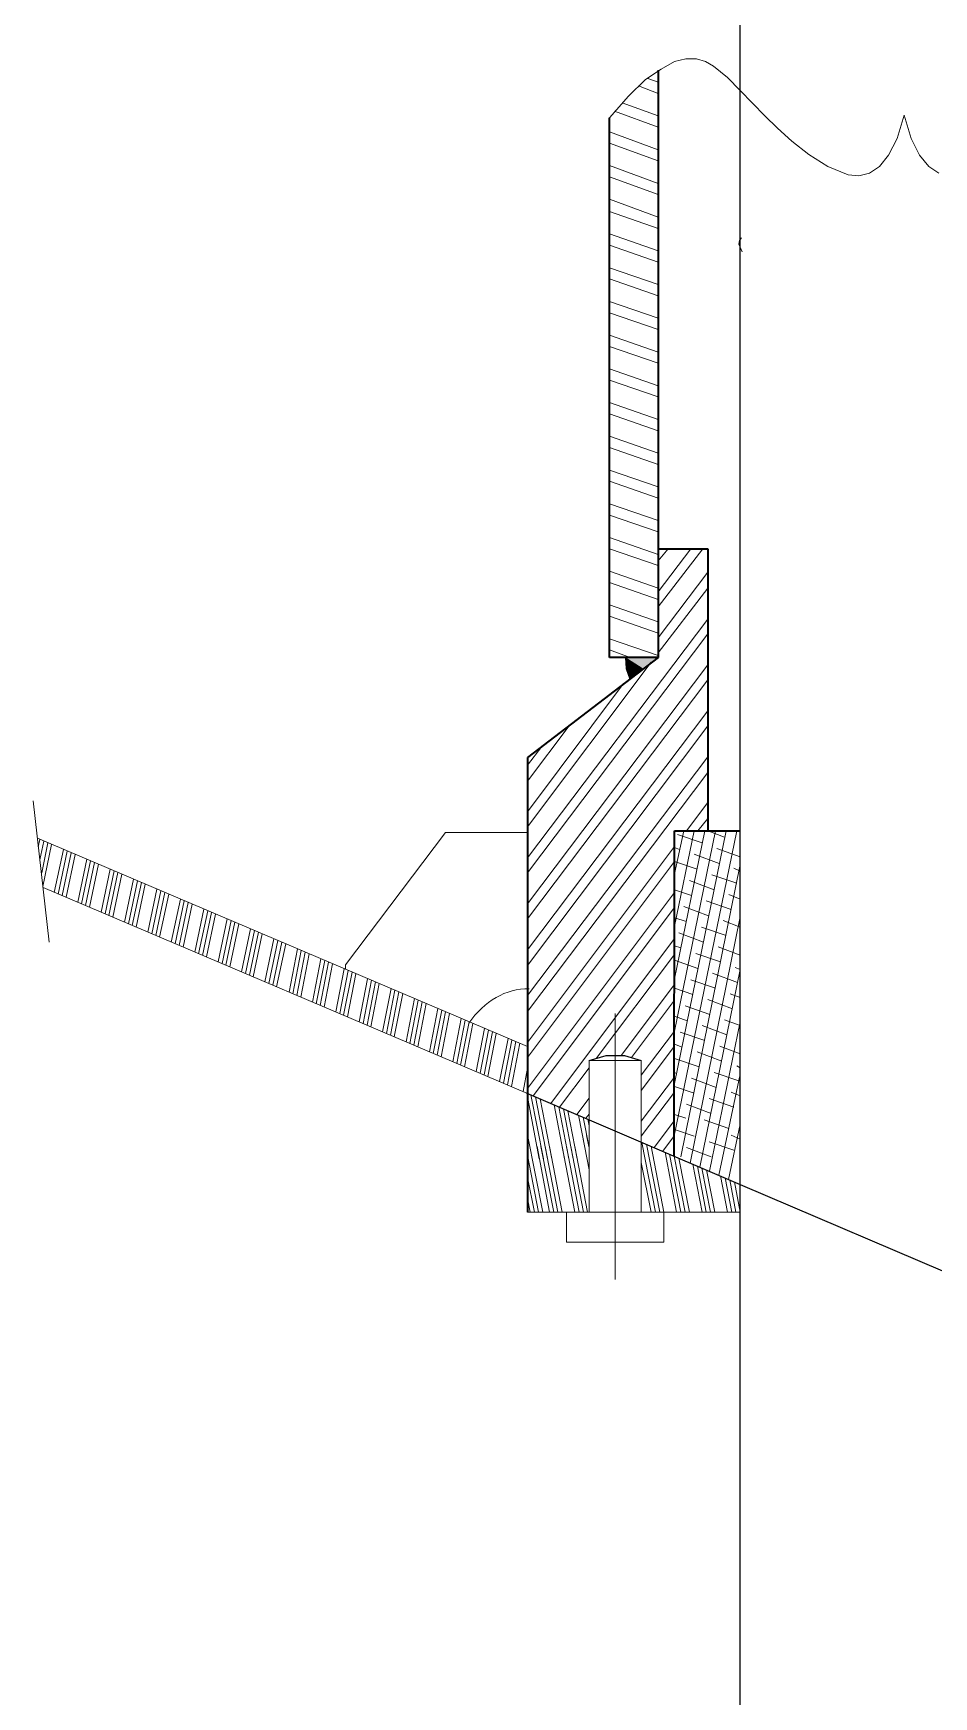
# Model space of a CAD drawing. Header units: inches. Extents: x 12838 to 25100, y 14333 to 18831.
# Drawn here: x 24537.3 to 24753.7, y 17119.1 to 17518.6 of the extents above; entities that cross this region are included whole.
import ezdxf

# ---------------------------------------------------------------- set-up
doc = ezdxf.new("R2010")
doc.units = ezdxf.units.IN
doc.header["$MEASUREMENT"] = 0
doc.linetypes.add('HIDDEN2', pattern=[0.1875, 0.125, -0.0625])
for name, color, linetype in [('1', 50, 'Continuous'), ('PDF3_Geometry', 7, 'Continuous'), ('PDF3_Solid Fills', 7, 'Continuous'), ('PDF_Geometry', 7, 'Continuous'), ('wl 2', 255, 'Continuous')]:
    doc.layers.add(name, color=color, linetype=linetype)

msp = doc.modelspace()

# ---------------------------------------------------------------- linework, layer by layer
at = {"linetype": 'ByBlock'}
for p, q in [((24656.07961, 17235.48018), (24656.07961, 17281.7554)), ((24656.07961, 17235.48018), (24656.07961, 17281.7554)), ((24670.84524, 17271.93018), (24674.91852, 17273.05518)), ((24670.84524, 17271.93018), (24674.91852, 17273.05518)), ((24674.91852, 17273.05518), (24679.33123, 17273.05518)), ((24674.91852, 17273.05518), (24679.33123, 17273.05518)), ((24679.33123, 17273.05518), (24683.40451, 17271.93018)), ((24679.33123, 17273.05518), (24683.40451, 17271.93018)), ((24655.9234, 17264.03545), (24707.1653, 17242.14465)), ((24655.9234, 17264.03545), (24707.1653, 17242.14465))]:
    msp.add_line(p, q, dxfattribs=at)
at = {"layer": '1', "linetype": 'ByBlock'}
for q in [(24707.16531, 18564.65507), (24707.16531, 18395.63183)]:
    msp.add_line((24707.16531, 14440.94844), q, dxfattribs=at)
at = {"layer": '1', "linetype": 'HIDDEN2'}
msp.add_line((24707.16531, 16769.30545), (24707.16531, 17144.78332), dxfattribs=at)
at = {"layer": 'PDF3_Geometry', "linetype": 'ByBlock', "lineweight": 18}
for p, q in [((24688.15667, 17510.00223), (24691.38135, 17511.80223)), ((24688.15667, 17510.00223), (24691.38135, 17511.80223)), ((24691.38135, 17511.80223), (24694.09686, 17512.47723)), ((24691.38135, 17511.80223), (24694.09686, 17512.47723)), ((24694.09686, 17512.47723), (24696.64266, 17512.47723)), ((24694.09686, 17512.47723), (24696.64266, 17512.47723)), ((24696.64266, 17512.47723), (24698.84902, 17511.80223)), ((24696.64266, 17512.47723), (24698.84902, 17511.80223)), ((24698.84902, 17511.80223), (24700.71594, 17510.67723)), ((24698.84902, 17511.80223), (24700.71594, 17510.67723)), ((24680.34955, 17503.47723), (24684.42283, 17507.52723)), ((24680.34955, 17503.47723), (24684.42283, 17507.52723)), ((24684.42283, 17507.52723), (24688.15667, 17510.00223)), ((24684.42283, 17507.52723), (24688.15667, 17510.00223)), ((24684.93199, 17507.75223), (24687.47779, 17506.85223)), ((24684.93199, 17507.75223), (24687.47779, 17506.85223)), ((24700.71594, 17510.67723), (24704.11034, 17507.97723)), ((24700.71594, 17510.67723), (24704.11034, 17507.97723)), ((24704.11034, 17507.97723), (24707.1653, 17504.82723)), ((24704.11034, 17507.97723), (24707.1653, 17504.82723)), ((24675.76711, 17498.30223), (24680.34955, 17503.47723)), ((24675.76711, 17498.30223), (24680.34955, 17503.47723)), ((24682.72563, 17505.95223), (24687.47779, 17504.15223)), ((24682.72563, 17505.95223), (24687.47779, 17504.15223)), ((24707.1653, 17504.82723), (24713.10549, 17498.75223)), ((24707.1653, 17504.82723), (24713.10549, 17498.75223)), ((24676.95515, 17499.87723), (24687.47779, 17496.05223)), ((24676.95515, 17499.87723), (24687.47779, 17496.05223)), ((24678.82207, 17501.90223), (24687.47779, 17498.75223)), ((24678.82207, 17501.90223), (24687.47779, 17498.75223)), ((24713.10549, 17498.75223), (24716.16045, 17495.82723)), ((24713.10549, 17498.75223), (24716.16045, 17495.82723)), ((24716.16045, 17495.82723), (24719.55485, 17492.67723)), ((24716.16045, 17495.82723), (24719.55485, 17492.67723)), ((24744.84311, 17493.35223), (24746.54031, 17498.97723)), ((24744.84311, 17493.35223), (24746.54031, 17498.97723)), ((24746.54031, 17498.97723), (24748.23751, 17493.35223)), ((24746.54031, 17498.97723), (24748.23751, 17493.35223)), ((24675.76711, 17494.92723), (24687.47779, 17490.65223)), ((24675.76711, 17494.92723), (24687.47779, 17490.65223)), ((24675.76711, 17492.22723), (24687.47779, 17487.95223)), ((24675.76711, 17492.22723), (24687.47779, 17487.95223)), ((24719.55485, 17492.67723), (24723.62813, 17489.52723)), ((24719.55485, 17492.67723), (24723.62813, 17489.52723)), ((24742.80648, 17489.30223), (24744.84311, 17493.35223)), ((24742.80648, 17489.30223), (24744.84311, 17493.35223)), ((24748.23751, 17493.35223), (24750.27415, 17489.30223)), ((24748.23751, 17493.35223), (24750.27415, 17489.30223)), ((24723.62813, 17489.52723), (24728.21056, 17486.60223)), ((24723.62813, 17489.52723), (24728.21056, 17486.60223)), ((24740.60012, 17486.60223), (24742.80648, 17489.30223)), ((24740.60012, 17486.60223), (24742.80648, 17489.30223)), ((24750.27415, 17489.30223), (24752.48051, 17486.60223)), ((24750.27415, 17489.30223), (24752.48051, 17486.60223)), ((24675.76711, 17486.82723), (24687.47779, 17482.55223)), ((24675.76711, 17486.82723), (24687.47779, 17482.55223)), ((24675.76711, 17484.12723), (24687.47779, 17479.85223)), ((24675.76711, 17484.12723), (24687.47779, 17479.85223)), ((24728.21056, 17486.60223), (24733.13244, 17484.57723)), ((24728.21056, 17486.60223), (24733.13244, 17484.57723)), ((24733.13244, 17484.57723), (24735.67824, 17484.35223)), ((24733.13244, 17484.57723), (24735.67824, 17484.35223)), ((24735.67824, 17484.35223), (24738.22404, 17485.02723)), ((24735.67824, 17484.35223), (24738.22404, 17485.02723)), ((24738.22404, 17485.02723), (24740.60012, 17486.60223)), ((24738.22404, 17485.02723), (24740.60012, 17486.60223)), ((24752.48051, 17486.60223), (24754.85659, 17485.02723)), ((24752.48051, 17486.60223), (24754.85659, 17485.02723)), ((24675.76711, 17478.72723), (24687.47779, 17474.45223)), ((24675.76711, 17478.72723), (24687.47779, 17474.45223)), ((24675.76711, 17475.80223), (24687.47779, 17471.75223)), ((24675.76711, 17475.80223), (24687.47779, 17471.75223)), ((24675.76711, 17470.40223), (24687.47779, 17466.35223)), ((24675.76711, 17470.40223), (24687.47779, 17466.35223)), ((24675.76711, 17467.70223), (24687.47779, 17463.65223)), ((24675.76711, 17467.70223), (24687.47779, 17463.65223)), ((24706.82586, 17467.92723), (24706.99558, 17468.82723)), ((24706.82586, 17467.92723), (24706.99558, 17468.82723)), ((24707.67446, 17466.12723), (24706.82586, 17467.92723)), ((24707.67446, 17466.12723), (24706.82586, 17467.92723)), ((24706.99558, 17468.82723), (24707.50474, 17469.50223)), ((24706.99558, 17468.82723), (24707.50474, 17469.50223)), ((24707.1653, 17469.27723), (24707.1653, 17105.38108)), ((24707.1653, 17469.27723), (24707.1653, 17105.38108)), ((24675.76711, 17462.30223), (24687.47779, 17458.25223)), ((24675.76711, 17462.30223), (24687.47779, 17458.25223)), ((24675.76711, 17459.60223), (24687.47779, 17455.55223)), ((24675.76711, 17459.60223), (24687.47779, 17455.55223)), ((24675.76711, 17454.20223), (24687.47779, 17450.15223)), ((24675.76711, 17454.20223), (24687.47779, 17450.15223)), ((24675.76711, 17451.50223), (24687.47779, 17447.45223)), ((24675.76711, 17451.50223), (24687.47779, 17447.45223)), ((24675.76711, 17446.10223), (24687.47779, 17442.05223)), ((24675.76711, 17446.10223), (24687.47779, 17442.05223)), ((24675.76711, 17443.40223), (24687.47779, 17439.35223)), ((24675.76711, 17443.40223), (24687.47779, 17439.35223)), ((24687.47779, 17426.52723), (24687.47779, 17444.97723)), ((24687.47779, 17426.52723), (24687.47779, 17444.97723)), ((24675.76711, 17438.00223), (24687.47779, 17433.95223)), ((24675.76711, 17438.00223), (24687.47779, 17433.95223)), ((24675.76711, 17435.30223), (24687.47779, 17431.25223)), ((24675.76711, 17435.30223), (24687.47779, 17431.25223)), ((24675.76711, 17429.90223), (24687.47779, 17425.85223)), ((24675.76711, 17429.90223), (24687.47779, 17425.85223)), ((24675.76711, 17427.20223), (24687.47779, 17423.15223)), ((24675.76711, 17427.20223), (24687.47779, 17423.15223)), ((24675.76711, 17421.80223), (24687.47779, 17417.75223)), ((24675.76711, 17421.80223), (24687.47779, 17417.75223)), ((24675.76711, 17419.10223), (24687.47779, 17415.05223)), ((24675.76711, 17419.10223), (24687.47779, 17415.05223)), ((24675.76711, 17413.70223), (24687.47779, 17409.65223)), ((24675.76711, 17413.70223), (24687.47779, 17409.65223)), ((24675.76711, 17411.00223), (24687.47779, 17406.95223)), ((24675.76711, 17411.00223), (24687.47779, 17406.95223)), ((24675.76711, 17405.60223), (24687.47779, 17401.55223)), ((24675.76711, 17405.60223), (24687.47779, 17401.55223)), ((24675.76711, 17402.90223), (24687.47779, 17398.85223)), ((24675.76711, 17402.90223), (24687.47779, 17398.85223)), ((24675.76711, 17397.50223), (24687.47779, 17393.45223)), ((24675.76711, 17397.50223), (24687.47779, 17393.45223)), ((24675.76711, 17394.80223), (24687.47779, 17390.75223)), ((24675.76711, 17394.80223), (24687.47779, 17390.75223)), ((24687.47779, 17384.45223), (24695.2849, 17394.80223)), ((24687.47779, 17391.87723), (24689.85387, 17394.80223)), ((24687.47779, 17380.85223), (24698.17014, 17394.80223)), ((24687.47779, 17384.45223), (24695.2849, 17394.80223)), ((24687.47779, 17391.87723), (24689.85387, 17394.80223)), ((24687.47779, 17380.85223), (24698.17014, 17394.80223)), ((24675.76711, 17389.40223), (24687.47779, 17385.35223)), ((24675.76711, 17389.40223), (24687.47779, 17385.35223)), ((24687.47779, 17373.42723), (24699.35818, 17389.17723)), ((24687.47779, 17373.42723), (24699.35818, 17389.17723)), ((24675.76711, 17386.70223), (24687.47779, 17382.65223)), ((24675.76711, 17386.70223), (24687.47779, 17382.65223)), ((24687.47779, 17369.82723), (24699.35818, 17385.35223)), ((24687.47779, 17369.82723), (24699.35818, 17385.35223)), ((24675.76711, 17381.30223), (24687.47779, 17377.25223)), ((24675.76711, 17381.30223), (24687.47779, 17377.25223)), ((24656.07961, 17320.55223), (24699.35818, 17377.92723)), ((24656.07961, 17320.55223), (24699.35818, 17377.92723)), ((24675.76711, 17378.60223), (24687.47779, 17374.55223)), ((24675.76711, 17378.60223), (24687.47779, 17374.55223)), ((24656.07961, 17316.95223), (24699.35818, 17374.32723)), ((24656.07961, 17316.95223), (24699.35818, 17374.32723)), ((24675.76711, 17373.20223), (24687.47779, 17369.15223)), ((24675.76711, 17373.20223), (24687.47779, 17369.15223)), ((24656.07961, 17327.97723), (24685.78059, 17367.57723)), ((24656.07961, 17327.97723), (24685.78059, 17367.57723)), ((24675.76711, 17370.50223), (24680.68899, 17368.70223)), ((24675.76711, 17370.50223), (24680.68899, 17368.70223)), ((24656.07961, 17309.52723), (24699.35818, 17366.90223)), ((24656.07961, 17309.52723), (24699.35818, 17366.90223)), ((24656.07961, 17305.92723), (24699.35818, 17363.30223)), ((24656.07961, 17305.92723), (24699.35818, 17363.30223)), ((24656.07961, 17331.57723), (24679.16151, 17362.40223)), ((24656.07961, 17331.57723), (24679.16151, 17362.40223)), ((24656.07961, 17298.50223), (24699.35818, 17355.87723)), ((24656.07961, 17298.50223), (24699.35818, 17355.87723)), ((24656.07961, 17339.00223), (24666.09308, 17352.27723)), ((24656.07961, 17294.67723), (24699.35818, 17352.27723)), ((24656.07961, 17339.00223), (24666.09308, 17352.27723)), ((24656.07961, 17294.67723), (24699.35818, 17352.27723)), ((24656.07961, 17342.82723), (24659.474, 17347.32723)), ((24656.07961, 17342.82723), (24659.474, 17347.32723)), ((24656.07961, 17287.47723), (24699.35818, 17344.85223)), ((24656.07961, 17287.47723), (24699.35818, 17344.85223)), ((24656.07961, 17283.65223), (24699.35818, 17341.02723)), ((24656.07961, 17283.65223), (24699.35818, 17341.02723)), ((24537.29979, 17334.22699), (24541.15254, 17300.32179)), ((24537.29979, 17334.22699), (24541.15254, 17300.32179)), ((24694.26658, 17327.07723), (24699.35818, 17333.82723)), ((24694.26658, 17327.07723), (24699.35818, 17333.82723)), ((24696.9821, 17327.07723), (24699.35818, 17330.00223)), ((24696.9821, 17327.07723), (24699.35818, 17330.00223)), ((24656.07961, 17275.21421), (24538.2823, 17325.25356)), ((24656.07961, 17275.21421), (24538.2823, 17325.25356)), ((24538.5158, 17323.1987), (24538.90714, 17324.98813)), ((24538.5158, 17323.1987), (24538.90714, 17324.98813)), ((24538.86605, 17320.11641), (24539.8444, 17324.58999)), ((24538.86605, 17320.11641), (24539.8444, 17324.58999)), ((24539.37251, 17316.96776), (24540.78167, 17324.19185)), ((24539.37251, 17316.96776), (24540.78167, 17324.19185)), ((24539.63479, 17313.67838), (24541.71893, 17323.79371)), ((24539.63479, 17313.67838), (24541.71893, 17323.79371)), ((24612.33198, 17294.86789), (24636.3921, 17326.62723)), ((24612.33198, 17294.86789), (24636.3921, 17326.62723)), ((24636.3921, 17326.62723), (24656.07961, 17326.62723)), ((24636.3921, 17326.62723), (24656.07961, 17326.62723)), ((24691.32533, 17253.7851), (24706.3167, 17327.07723)), ((24691.32533, 17253.7851), (24706.3167, 17327.07723)), ((24691.38135, 17278.92723), (24701.2251, 17327.07723)), ((24691.38135, 17316.72723), (24693.5877, 17327.07723)), ((24691.38135, 17304.12723), (24696.1335, 17327.07723)), ((24691.38135, 17291.52723), (24698.6793, 17327.07723)), ((24691.38135, 17266.32723), (24703.7709, 17327.07723)), ((24691.38135, 17278.92723), (24701.2251, 17327.07723)), ((24691.38135, 17316.72723), (24693.5877, 17327.07723)), ((24691.38135, 17304.12723), (24696.1335, 17327.07723)), ((24691.38135, 17291.52723), (24698.6793, 17327.07723)), ((24691.38135, 17266.32723), (24703.7709, 17327.07723)), ((24698.00042, 17324.15223), (24692.06023, 17326.17723)), ((24698.00042, 17324.15223), (24692.06023, 17326.17723)), ((24703.43146, 17325.50223), (24699.35818, 17327.07723)), ((24703.43146, 17325.50223), (24699.35818, 17327.07723)), ((24707.1653, 17324.37723), (24706.99558, 17324.37723)), ((24707.1653, 17324.37723), (24706.99558, 17324.37723)), ((24542.3586, 17312.27687), (24544.53071, 17322.59929)), ((24542.3586, 17312.27687), (24544.53071, 17322.59929)), ((24543.29587, 17311.87873), (24545.46797, 17322.20115)), ((24543.29587, 17311.87873), (24545.46797, 17322.20115)), ((24544.23313, 17311.48059), (24546.40523, 17321.80301)), ((24544.23313, 17311.48059), (24546.40523, 17321.80301)), ((24545.17039, 17311.08244), (24547.34249, 17321.40486)), ((24545.17039, 17311.08244), (24547.34249, 17321.40486)), ((24547.98217, 17309.88802), (24550.15428, 17320.21044)), ((24547.98217, 17309.88802), (24550.15428, 17320.21044)), ((24548.91943, 17309.48988), (24551.09154, 17319.8123)), ((24548.91943, 17309.48988), (24551.09154, 17319.8123)), ((24656.07961, 17276.22723), (24691.38135, 17323.25223)), ((24656.07961, 17276.22723), (24691.38135, 17323.25223)), ((24656.07961, 17272.62723), (24691.38135, 17319.65223)), ((24656.07961, 17272.62723), (24691.38135, 17319.65223)), ((24692.56938, 17322.57723), (24691.38135, 17323.02723)), ((24692.56938, 17322.57723), (24691.38135, 17323.02723)), ((24691.38135, 17319.65223), (24696.81238, 17317.85223)), ((24691.38135, 17319.65223), (24696.81238, 17317.85223)), ((24702.0737, 17319.20223), (24696.1335, 17321.45223)), ((24702.0737, 17319.20223), (24696.1335, 17321.45223)), ((24707.1653, 17320.77723), (24701.56454, 17322.80223)), ((24707.1653, 17320.77723), (24701.56454, 17322.80223)), ((24549.85669, 17309.09174), (24552.0288, 17319.41416)), ((24549.85669, 17309.09174), (24552.0288, 17319.41416)), ((24550.79395, 17308.6936), (24552.96606, 17319.01602)), ((24550.79395, 17308.6936), (24552.96606, 17319.01602)), ((24553.60574, 17307.49918), (24555.77784, 17317.8216)), ((24553.60574, 17307.49918), (24555.77784, 17317.8216)), ((24554.543, 17307.10103), (24556.7151, 17317.42345)), ((24554.543, 17307.10103), (24556.7151, 17317.42345)), ((24555.48026, 17306.70289), (24557.65236, 17317.02531)), ((24555.48026, 17306.70289), (24557.65236, 17317.02531)), ((24556.41752, 17306.30475), (24558.58962, 17316.62717)), ((24556.41752, 17306.30475), (24558.58962, 17316.62717)), ((24692.93486, 17248.78952), (24707.1653, 17318.97723)), ((24692.93486, 17248.78952), (24707.1653, 17318.97723)), ((24706.3167, 17314.47723), (24700.3765, 17316.50223)), ((24706.3167, 17314.47723), (24700.3765, 17316.50223)), ((24707.1653, 17317.40223), (24705.63782, 17318.07723)), ((24707.1653, 17317.40223), (24705.63782, 17318.07723)), ((24539.70303, 17313.40493), (24656.07961, 17263.9691)), ((24539.70303, 17313.40493), (24656.07961, 17263.9691)), ((24559.2293, 17305.11033), (24561.40141, 17315.43275)), ((24559.2293, 17305.11033), (24561.40141, 17315.43275)), ((24560.16656, 17304.71219), (24562.33867, 17315.03461)), ((24560.16656, 17304.71219), (24562.33867, 17315.03461)), ((24561.10382, 17304.31405), (24563.27593, 17314.63647)), ((24561.10382, 17304.31405), (24563.27593, 17314.63647)), ((24562.04109, 17303.91591), (24564.21319, 17314.23833)), ((24562.04109, 17303.91591), (24564.21319, 17314.23833)), ((24564.85287, 17302.72148), (24567.02497, 17313.0439)), ((24564.85287, 17302.72148), (24567.02497, 17313.0439)), ((24565.79013, 17302.32334), (24567.96223, 17312.64576)), ((24565.79013, 17302.32334), (24567.96223, 17312.64576)), ((24566.72739, 17301.9252), (24568.8995, 17312.24762)), ((24566.72739, 17301.9252), (24568.8995, 17312.24762)), ((24567.66465, 17301.52706), (24569.83676, 17311.84948)), ((24567.66465, 17301.52706), (24569.83676, 17311.84948)), ((24656.07961, 17265.20223), (24691.38135, 17312.22723)), ((24656.07961, 17265.20223), (24691.38135, 17312.22723)), ((24695.45462, 17311.55223), (24691.38135, 17312.90223)), ((24695.45462, 17311.55223), (24691.38135, 17312.90223)), ((24700.88566, 17312.90223), (24694.94546, 17315.15223)), ((24700.88566, 17312.90223), (24694.94546, 17315.15223)), ((24707.1653, 17310.65223), (24704.44978, 17311.77723)), ((24707.1653, 17310.65223), (24704.44978, 17311.77723)), ((24570.47643, 17300.33264), (24572.64854, 17310.65506)), ((24570.47643, 17300.33264), (24572.64854, 17310.65506)), ((24571.4137, 17299.9345), (24573.5858, 17310.25692)), ((24571.4137, 17299.9345), (24573.5858, 17310.25692)), ((24572.35096, 17299.53636), (24574.52306, 17309.85878)), ((24572.35096, 17299.53636), (24574.52306, 17309.85878)), ((24573.28822, 17299.13822), (24575.46032, 17309.46064)), ((24573.28822, 17299.13822), (24575.46032, 17309.46064)), ((24576.1, 17297.94379), (24578.27211, 17308.26621)), ((24576.1, 17297.94379), (24578.27211, 17308.26621)), ((24577.03726, 17297.54565), (24579.20937, 17307.86807)), ((24577.03726, 17297.54565), (24579.20937, 17307.86807)), ((24657.42474, 17263.39407), (24691.38135, 17308.62723)), ((24657.42474, 17263.39407), (24691.38135, 17308.62723)), ((24699.5279, 17306.60223), (24693.5877, 17308.85223)), ((24699.5279, 17306.60223), (24693.5877, 17308.85223)), ((24704.95894, 17308.17723), (24699.01874, 17310.20223)), ((24704.95894, 17308.17723), (24699.01874, 17310.20223)), ((24577.97452, 17297.14751), (24580.14663, 17307.46993)), ((24577.97452, 17297.14751), (24580.14663, 17307.46993)), ((24578.91178, 17296.74937), (24581.08389, 17307.07179)), ((24578.91178, 17296.74937), (24581.08389, 17307.07179)), ((24581.72357, 17295.55495), (24583.89567, 17305.87737)), ((24581.72357, 17295.55495), (24583.89567, 17305.87737)), ((24582.66083, 17295.15681), (24584.83293, 17305.47923)), ((24582.66083, 17295.15681), (24584.83293, 17305.47923)), ((24583.59809, 17294.75866), (24585.77019, 17305.08108)), ((24583.59809, 17294.75866), (24585.77019, 17305.08108)), ((24584.53535, 17294.36052), (24586.70745, 17304.68294)), ((24584.53535, 17294.36052), (24586.70745, 17304.68294)), ((24694.26658, 17305.25223), (24691.38135, 17306.15223)), ((24694.26658, 17305.25223), (24691.38135, 17306.15223)), ((24695.18033, 17247.26469), (24707.1653, 17306.37723)), ((24695.18033, 17247.26469), (24707.1653, 17306.37723)), ((24703.7709, 17301.87723), (24697.8307, 17303.90223)), ((24703.7709, 17301.87723), (24697.8307, 17303.90223)), ((24707.1653, 17303.90223), (24703.09202, 17305.47723)), ((24707.1653, 17303.90223), (24703.09202, 17305.47723)), ((24587.34713, 17293.1661), (24589.51924, 17303.48852)), ((24587.34713, 17293.1661), (24589.51924, 17303.48852)), ((24588.28439, 17292.76796), (24590.4565, 17303.09038)), ((24588.28439, 17292.76796), (24590.4565, 17303.09038)), ((24589.22165, 17292.36982), (24591.39376, 17302.69224)), ((24589.22165, 17292.36982), (24591.39376, 17302.69224)), ((24590.15892, 17291.97168), (24592.33102, 17302.2941)), ((24590.15892, 17291.97168), (24592.33102, 17302.2941)), ((24592.9707, 17290.77726), (24595.1428, 17301.09968)), ((24592.9707, 17290.77726), (24595.1428, 17301.09968)), ((24593.90796, 17290.37911), (24596.08006, 17300.70153)), ((24593.90796, 17290.37911), (24596.08006, 17300.70153)), ((24594.84522, 17289.98097), (24597.01733, 17300.30339)), ((24594.84522, 17289.98097), (24597.01733, 17300.30339)), ((24595.78248, 17289.58283), (24597.95459, 17299.90525)), ((24595.78248, 17289.58283), (24597.95459, 17299.90525)), ((24661.64519, 17261.59107), (24691.38135, 17301.20223)), ((24661.64519, 17261.59107), (24691.38135, 17301.20223)), ((24698.33986, 17300.30223), (24692.39967, 17302.55223)), ((24698.33986, 17300.30223), (24692.39967, 17302.55223)), ((24598.75048, 17288.32205), (24600.76637, 17298.71083)), ((24598.75048, 17288.32205), (24600.76637, 17298.71083)), ((24599.68774, 17287.92391), (24601.70363, 17298.31269)), ((24599.68774, 17287.92391), (24601.70363, 17298.31269)), ((24600.625, 17287.52577), (24602.64089, 17297.91455)), ((24600.625, 17287.52577), (24602.64089, 17297.91455)), ((24601.56226, 17287.12763), (24603.57815, 17297.51641)), ((24601.56226, 17287.12763), (24603.57815, 17297.51641)), ((24604.37404, 17285.93321), (24606.38994, 17296.32198)), ((24604.37404, 17285.93321), (24606.38994, 17296.32198)), ((24605.3113, 17285.53507), (24607.3272, 17295.92384)), ((24605.3113, 17285.53507), (24607.3272, 17295.92384)), ((24606.24856, 17285.13692), (24608.26446, 17295.5257)), ((24606.24856, 17285.13692), (24608.26446, 17295.5257)), ((24672.56047, 17272.40391), (24691.38135, 17297.37723)), ((24672.56047, 17272.40391), (24691.38135, 17297.37723)), ((24692.90882, 17298.95223), (24691.38135, 17299.40223)), ((24692.90882, 17298.95223), (24691.38135, 17299.40223)), ((24696.9821, 17294.00223), (24691.38135, 17296.02723)), ((24696.9821, 17294.00223), (24691.38135, 17296.02723)), ((24702.41314, 17295.57723), (24696.47294, 17297.60223)), ((24702.41314, 17295.57723), (24696.47294, 17297.60223)), ((24707.1653, 17297.15223), (24701.90398, 17299.17723)), ((24707.1653, 17297.15223), (24701.90398, 17299.17723)), ((24607.18582, 17284.73878), (24609.20172, 17295.12756)), ((24607.18582, 17284.73878), (24609.20172, 17295.12756)), ((24609.99761, 17283.54436), (24612.0135, 17293.93314)), ((24609.99761, 17283.54436), (24612.0135, 17293.93314)), ((24610.93487, 17283.14622), (24612.95076, 17293.535)), ((24610.93487, 17283.14622), (24612.95076, 17293.535)), ((24611.87213, 17282.74808), (24613.88802, 17293.13686)), ((24611.87213, 17282.74808), (24613.88802, 17293.13686)), ((24612.33198, 17293.79785), (24612.33198, 17294.86789)), ((24612.33198, 17293.79785), (24612.33198, 17294.86789)), ((24612.80939, 17282.34994), (24614.82529, 17292.73872)), ((24612.80939, 17282.34994), (24614.82529, 17292.73872)), ((24615.62117, 17281.15552), (24617.63707, 17291.54429)), ((24615.62117, 17281.15552), (24617.63707, 17291.54429)), ((24691.72079, 17292.65223), (24691.38135, 17292.65223)), ((24691.72079, 17292.65223), (24691.38135, 17292.65223)), ((24697.46849, 17246.28717), (24707.1653, 17293.77723)), ((24697.46849, 17246.28717), (24707.1653, 17293.77723)), ((24706.48642, 17290.62723), (24700.54622, 17292.87723)), ((24706.48642, 17290.62723), (24700.54622, 17292.87723)), ((24707.1653, 17293.77723), (24705.97726, 17294.22723)), ((24707.1653, 17293.77723), (24705.97726, 17294.22723)), ((24616.55843, 17280.75737), (24618.57433, 17291.14615)), ((24616.55843, 17280.75737), (24618.57433, 17291.14615)), ((24617.4957, 17280.35923), (24619.51159, 17290.74801)), ((24617.4957, 17280.35923), (24619.51159, 17290.74801)), ((24618.43296, 17279.96109), (24620.44885, 17290.34987)), ((24618.43296, 17279.96109), (24620.44885, 17290.34987)), ((24621.24474, 17278.76667), (24623.26063, 17289.15545)), ((24621.24474, 17278.76667), (24623.26063, 17289.15545)), ((24622.182, 17278.36853), (24624.1979, 17288.75731)), ((24622.182, 17278.36853), (24624.1979, 17288.75731)), ((24623.11926, 17277.97039), (24625.13516, 17288.35916)), ((24623.11926, 17277.97039), (24625.13516, 17288.35916)), ((24624.05652, 17277.57225), (24626.07242, 17287.96102)), ((24624.05652, 17277.57225), (24626.07242, 17287.96102)), ((24678.52779, 17273.05518), (24691.38135, 17290.17723)), ((24678.52779, 17273.05518), (24691.38135, 17290.17723)), ((24695.79406, 17287.70223), (24691.38135, 17289.27723)), ((24695.79406, 17287.70223), (24691.38135, 17289.27723)), ((24701.2251, 17289.27723), (24695.2849, 17291.30223)), ((24701.2251, 17289.27723), (24695.2849, 17291.30223)), ((24707.1653, 17287.02723), (24704.78922, 17287.92723)), ((24707.1653, 17287.02723), (24704.78922, 17287.92723)), ((24626.86831, 17276.37782), (24628.8842, 17286.7666)), ((24626.86831, 17276.37782), (24628.8842, 17286.7666)), ((24627.80557, 17275.97968), (24629.82146, 17286.36846)), ((24627.80557, 17275.97968), (24629.82146, 17286.36846)), ((24628.74283, 17275.58154), (24630.75872, 17285.97032)), ((24628.74283, 17275.58154), (24630.75872, 17285.97032)), ((24629.68009, 17275.1834), (24631.69598, 17285.57218)), ((24629.68009, 17275.1834), (24631.69598, 17285.57218)), ((24632.49187, 17273.98898), (24634.50777, 17284.37775)), ((24632.49187, 17273.98898), (24634.50777, 17284.37775)), ((24633.42913, 17273.59084), (24635.44503, 17283.97961)), ((24633.42913, 17273.59084), (24635.44503, 17283.97961)), ((24634.36639, 17273.1927), (24636.38229, 17283.58147)), ((24634.36639, 17273.1927), (24636.38229, 17283.58147)), ((24681.04409, 17272.58211), (24691.38135, 17286.35223)), ((24681.04409, 17272.58211), (24691.38135, 17286.35223)), ((24699.86734, 17282.97723), (24693.92714, 17285.00223)), ((24699.86734, 17282.97723), (24693.92714, 17285.00223)), ((24705.29838, 17284.32723), (24699.35818, 17286.57723)), ((24705.29838, 17284.32723), (24699.35818, 17286.57723)), ((24635.30365, 17272.79456), (24637.31955, 17283.18333)), ((24635.30365, 17272.79456), (24637.31955, 17283.18333)), ((24638.11544, 17271.60013), (24640.13133, 17281.98891)), ((24638.11544, 17271.60013), (24640.13133, 17281.98891)), ((24639.0527, 17271.20199), (24641.06859, 17281.59077)), ((24639.0527, 17271.20199), (24641.06859, 17281.59077)), ((24639.98996, 17270.80385), (24642.00585, 17281.19263)), ((24639.98996, 17270.80385), (24642.00585, 17281.19263)), ((24640.92722, 17270.40571), (24642.94312, 17280.79449)), ((24640.92722, 17270.40571), (24642.94312, 17280.79449)), ((24643.739, 17269.21129), (24645.7549, 17279.60006)), ((24643.739, 17269.21129), (24645.7549, 17279.60006)), ((24677.12487, 17283.18018), (24677.12487, 17219.28018)), ((24677.12487, 17283.18018), (24677.12487, 17219.28018)), ((24694.4363, 17281.40223), (24691.38135, 17282.52723)), ((24694.4363, 17281.40223), (24691.38135, 17282.52723)), ((24703.94062, 17278.02723), (24698.00042, 17280.27723)), ((24703.94062, 17278.02723), (24698.00042, 17280.27723)), ((24699.79737, 17245.29227), (24707.1653, 17281.17723)), ((24699.79737, 17245.29227), (24707.1653, 17281.17723)), ((24707.1653, 17280.27723), (24703.43146, 17281.62723)), ((24707.1653, 17280.27723), (24703.43146, 17281.62723)), ((24644.67626, 17268.81315), (24646.69216, 17279.20192)), ((24644.67626, 17268.81315), (24646.69216, 17279.20192)), ((24645.61353, 17268.415), (24647.62942, 17278.80378)), ((24645.61353, 17268.415), (24647.62942, 17278.80378)), ((24646.55079, 17268.01686), (24648.56668, 17278.40564)), ((24646.55079, 17268.01686), (24648.56668, 17278.40564)), ((24649.36257, 17266.82244), (24651.37846, 17277.21122)), ((24649.36257, 17266.82244), (24651.37846, 17277.21122)), ((24650.29983, 17266.4243), (24652.31573, 17276.81308)), ((24650.29983, 17266.4243), (24652.31573, 17276.81308)), ((24651.23709, 17266.02616), (24653.25299, 17276.41494)), ((24651.23709, 17266.02616), (24653.25299, 17276.41494)), ((24652.17435, 17265.62802), (24654.19025, 17276.01679)), ((24652.17435, 17265.62802), (24654.19025, 17276.01679)), ((24683.40451, 17268.35223), (24691.38135, 17278.92723)), ((24683.40451, 17268.35223), (24691.38135, 17278.92723)), ((24693.24826, 17275.10223), (24691.38135, 17275.77723)), ((24693.24826, 17275.10223), (24691.38135, 17275.77723)), ((24698.6793, 17276.67723), (24692.7391, 17278.70223)), ((24698.6793, 17276.67723), (24692.7391, 17278.70223)), ((24655.90989, 17274.3191), (24656.07961, 17274.3191)), ((24655.90989, 17274.3191), (24656.07961, 17274.3191)), ((24674.91852, 17273.05518), (24670.84524, 17271.93018)), ((24674.91852, 17273.05518), (24670.84524, 17271.93018)), ((24670.84524, 17235.48018), (24670.84524, 17271.93018)), ((24670.84524, 17271.93018), (24683.40451, 17271.93018)), ((24670.84524, 17235.48018), (24670.84524, 17271.93018)), ((24670.84524, 17271.93018), (24683.40451, 17271.93018)), ((24679.33123, 17273.05518), (24674.91852, 17273.05518)), ((24679.33123, 17273.05518), (24674.91852, 17273.05518)), ((24683.40451, 17271.93018), (24679.33123, 17273.05518)), ((24683.40451, 17271.93018), (24679.33123, 17273.05518)), ((24683.40451, 17264.70139), (24691.38135, 17275.32723)), ((24683.40451, 17264.70139), (24691.38135, 17275.32723)), ((24683.40451, 17271.93018), (24683.40451, 17235.48018)), ((24683.40451, 17271.93018), (24683.40451, 17235.48018)), ((24697.32154, 17270.37723), (24691.38135, 17272.40223)), ((24697.32154, 17270.37723), (24691.38135, 17272.40223)), ((24702.75258, 17271.72723), (24696.81238, 17273.97723)), ((24702.75258, 17271.72723), (24696.81238, 17273.97723)), ((24707.1653, 17273.52723), (24702.24342, 17275.32723)), ((24707.1653, 17273.52723), (24702.24342, 17275.32723)), ((24654.98614, 17264.43359), (24656.07961, 17270.06872)), ((24654.98614, 17264.43359), (24656.07961, 17270.06872)), ((24663.73777, 17260.69711), (24670.84524, 17270.12798)), ((24663.73777, 17260.69711), (24670.84524, 17270.12798)), ((24683.40451, 17257.3057), (24691.38135, 17267.90223)), ((24683.40451, 17257.3057), (24691.38135, 17267.90223)), ((24691.89051, 17268.80223), (24691.38135, 17269.02723)), ((24691.89051, 17268.80223), (24691.38135, 17269.02723)), ((24701.39482, 17265.42723), (24695.45462, 17267.67723)), ((24701.39482, 17265.42723), (24695.45462, 17267.67723)), ((24706.82586, 17267.00223), (24700.88566, 17269.02723)), ((24706.82586, 17267.00223), (24700.88566, 17269.02723)), ((24702.06324, 17244.32428), (24707.1653, 17268.57723)), ((24702.06324, 17244.32428), (24707.1653, 17268.57723)), ((24707.1653, 17270.15223), (24706.3167, 17270.60223)), ((24707.1653, 17270.15223), (24706.3167, 17270.60223)), ((24658.85454, 17248.29885), (24655.88444, 17264.04885)), ((24658.85454, 17248.29885), (24655.88444, 17264.04885)), ((24655.9234, 17264.03545), (24656.17427, 17265.32834)), ((24655.9234, 17264.03545), (24656.17427, 17265.32834)), ((24659.87286, 17248.29885), (24656.847, 17263.64089)), ((24659.87286, 17248.29885), (24656.847, 17263.64089)), ((24657.85266, 17263.9641), (24657.83622, 17264.04885)), ((24657.85266, 17263.9641), (24657.83622, 17264.04885)), ((24683.40451, 17253.70518), (24691.38135, 17264.30223)), ((24683.40451, 17253.70518), (24691.38135, 17264.30223)), ((24696.1335, 17264.07723), (24691.38135, 17265.65223)), ((24696.1335, 17264.07723), (24691.38135, 17265.65223)), ((24707.1653, 17263.40223), (24704.95894, 17264.30223)), ((24707.1653, 17263.40223), (24704.95894, 17264.30223)), ((24660.89118, 17248.29885), (24658.01188, 17263.14324)), ((24660.89118, 17248.29885), (24658.01188, 17263.14324)), ((24661.9095, 17248.29885), (24659.1222, 17262.66891)), ((24661.9095, 17248.29885), (24659.1222, 17262.66891)), ((24664.96446, 17248.29885), (24662.45318, 17261.2459)), ((24664.96446, 17248.29885), (24662.45318, 17261.2459)), ((24665.98278, 17248.29885), (24663.5635, 17260.77156)), ((24665.98278, 17248.29885), (24663.5635, 17260.77156)), ((24667.0011, 17248.29885), (24664.67383, 17260.29723)), ((24667.0011, 17248.29885), (24664.67383, 17260.29723)), ((24668.01942, 17248.29885), (24665.78415, 17259.82289)), ((24668.01942, 17248.29885), (24665.78415, 17259.82289)), ((24667.91191, 17258.9139), (24670.84524, 17262.82134)), ((24667.91191, 17258.9139), (24670.84524, 17262.82134)), ((24700.20678, 17259.12723), (24694.26658, 17261.37723)), ((24700.20678, 17259.12723), (24694.26658, 17261.37723)), ((24705.63782, 17260.70223), (24699.69762, 17262.72723)), ((24705.63782, 17260.70223), (24699.69762, 17262.72723)), ((24669.81623, 17250.97021), (24668.30827, 17258.74457)), ((24669.81623, 17250.97021), (24668.30827, 17258.74457)), ((24670.83455, 17250.97021), (24669.4186, 17258.27024)), ((24670.83455, 17250.97021), (24669.4186, 17258.27024)), ((24670.10553, 17258.011), (24670.84524, 17258.99634)), ((24670.10553, 17258.011), (24670.84524, 17258.99634)), ((24670.84524, 17256.1651), (24670.52892, 17257.7959)), ((24670.84524, 17256.1651), (24670.52892, 17257.7959)), ((24686.49881, 17250.97348), (24691.37336, 17257.4489)), ((24686.49881, 17250.97348), (24691.37336, 17257.4489)), ((24694.06239, 17258.01366), (24691.38135, 17258.90223)), ((24694.06239, 17258.01366), (24691.38135, 17258.90223)), ((24704.43178, 17255.58329), (24698.49158, 17257.60829)), ((24704.43178, 17255.58329), (24698.49158, 17257.60829)), ((24704.36834, 17243.33953), (24707.1653, 17256.63505)), ((24704.36834, 17243.33953), (24707.1653, 17256.63505)), ((24659.75697, 17235.48018), (24656.07961, 17254.06183)), ((24659.75697, 17235.48018), (24656.07961, 17254.06183)), ((24670.84524, 17245.6651), (24669.24765, 17253.90154)), ((24670.84524, 17245.6651), (24669.24765, 17253.90154)), ((24670.84524, 17250.9151), (24670.26597, 17253.90154)), ((24670.84524, 17250.9151), (24670.26597, 17253.90154)), ((24686.79891, 17235.48018), (24683.54934, 17252.23351)), ((24686.79891, 17235.48018), (24683.54934, 17252.23351)), ((24687.81723, 17235.48018), (24684.64667, 17251.76472)), ((24687.81723, 17235.48018), (24684.64667, 17251.76472)), ((24688.54947, 17250.09743), (24691.37336, 17253.8489)), ((24688.54947, 17250.09743), (24691.37336, 17253.8489)), ((24696.1335, 17253.70508), (24691.38135, 17255.28008)), ((24696.1335, 17253.70508), (24691.38135, 17255.28008)), ((24705.63782, 17250.33008), (24699.69762, 17252.35508)), ((24705.63782, 17250.33008), (24699.69762, 17252.35508)), ((24707.1653, 17253.03008), (24704.95894, 17253.93008)), ((24707.1653, 17253.03008), (24704.95894, 17253.93008)), ((24658.73865, 17235.48018), (24656.07961, 17249.18903)), ((24658.73865, 17235.48018), (24656.07961, 17249.18903)), ((24661.34092, 17235.48018), (24658.37082, 17251.23018)), ((24661.34092, 17235.48018), (24658.37082, 17251.23018)), ((24662.35924, 17235.48018), (24659.25292, 17251.23018)), ((24662.35924, 17235.48018), (24659.25292, 17251.23018)), ((24663.37756, 17235.48018), (24660.3226, 17251.23018)), ((24663.37756, 17235.48018), (24660.3226, 17251.23018)), ((24664.39588, 17235.48018), (24661.34092, 17251.23018)), ((24664.39588, 17235.48018), (24661.34092, 17251.23018)), ((24667.45084, 17235.48018), (24664.39588, 17251.23018)), ((24667.45084, 17235.48018), (24664.39588, 17251.23018)), ((24668.46916, 17235.48018), (24665.4142, 17251.23018)), ((24668.46916, 17235.48018), (24665.4142, 17251.23018)), ((24669.48748, 17235.48018), (24666.43252, 17251.23018)), ((24669.48748, 17235.48018), (24666.43252, 17251.23018)), ((24670.5058, 17235.48018), (24667.45084, 17251.23018)), ((24670.5058, 17235.48018), (24667.45084, 17251.23018)), ((24688.83555, 17235.48018), (24685.76911, 17251.28521)), ((24688.83555, 17235.48018), (24685.76911, 17251.28521)), ((24691.89051, 17235.48018), (24689.10096, 17249.86183)), ((24691.89051, 17235.48018), (24689.10096, 17249.86183)), ((24692.90882, 17235.48018), (24690.21128, 17249.38749)), ((24692.90882, 17235.48018), (24690.21128, 17249.38749)), ((24693.92714, 17235.48018), (24691.32161, 17248.91316)), ((24693.92714, 17235.48018), (24691.32161, 17248.91316)), ((24694.94546, 17235.48018), (24692.43193, 17248.43882)), ((24694.94546, 17235.48018), (24692.43193, 17248.43882)), ((24700.20678, 17248.75508), (24694.26658, 17251.00508)), ((24700.20678, 17248.75508), (24694.26658, 17251.00508)), ((24657.72033, 17235.48018), (24656.07961, 17243.79915)), ((24657.72033, 17235.48018), (24656.07961, 17243.79915)), ((24685.78059, 17235.48018), (24683.40451, 17247.40518)), ((24685.78059, 17235.48018), (24683.40451, 17247.40518)), ((24698.00042, 17235.48018), (24695.76291, 17247.01581)), ((24698.00042, 17235.48018), (24695.76291, 17247.01581)), ((24699.01874, 17235.48018), (24696.87323, 17246.54147)), ((24699.01874, 17235.48018), (24696.87323, 17246.54147)), ((24700.03706, 17235.48018), (24697.98355, 17246.06714)), ((24700.03706, 17235.48018), (24697.98355, 17246.06714)), ((24701.05538, 17235.48018), (24699.09388, 17245.5928)), ((24701.05538, 17235.48018), (24699.09388, 17245.5928)), ((24704.11034, 17235.48018), (24702.42485, 17244.16979)), ((24704.11034, 17235.48018), (24702.42485, 17244.16979)), ((24705.12866, 17235.48018), (24703.53518, 17243.69546)), ((24705.12866, 17235.48018), (24703.53518, 17243.69546)), ((24706.14698, 17235.48018), (24704.6455, 17243.22112)), ((24706.14698, 17235.48018), (24704.6455, 17243.22112)), ((24707.1653, 17235.48018), (24705.75583, 17242.74678)), ((24707.1653, 17235.48018), (24705.75583, 17242.74678)), ((24656.70201, 17235.48018), (24656.07961, 17238.78071)), ((24656.70201, 17235.48018), (24656.07961, 17238.78071)), ((24656.07961, 17235.48018), (24707.1653, 17235.48018)), ((24656.07961, 17235.48018), (24707.1653, 17235.48018)), ((24665.4142, 17235.48018), (24665.4142, 17228.28018)), ((24665.4142, 17235.48018), (24665.4142, 17228.28018)), ((24688.83555, 17228.28018), (24688.83555, 17235.48018)), ((24688.83555, 17228.28018), (24688.83555, 17235.48018)), ((24665.4142, 17228.28018), (24688.83555, 17228.28018)), ((24665.4142, 17228.28018), (24688.83555, 17228.28018)), ((24707.1653, 17144.78332), (24707.1653, 17122.83327))]:
    msp.add_line(p, q, dxfattribs=at)
at = {"layer": 'PDF3_Geometry', "linetype": 'ByBlock', "lineweight": 35}
for p, q in [((24687.47779, 17509.77723), (24687.47779, 17368.70223)), ((24687.47779, 17509.77723), (24687.47779, 17368.70223)), ((24675.76711, 17368.70223), (24675.76711, 17498.30223)), ((24675.76711, 17368.70223), (24675.76711, 17498.30223)), ((24687.47779, 17394.80223), (24699.35818, 17394.80223)), ((24687.47779, 17394.80223), (24699.35818, 17394.80223)), ((24699.35818, 17394.80223), (24699.35818, 17327.07723)), ((24699.35818, 17394.80223), (24699.35818, 17327.07723)), ((24687.47779, 17368.70223), (24656.07961, 17344.62723)), ((24687.47779, 17368.70223), (24656.07961, 17344.62723)), ((24687.47779, 17368.70223), (24675.76711, 17368.70223)), ((24687.47779, 17368.70223), (24675.76711, 17368.70223)), ((24679.67067, 17368.70223), (24679.84039, 17366.00223)), ((24679.67067, 17368.70223), (24679.84039, 17366.00223)), ((24679.84039, 17366.00223), (24680.68899, 17363.52723)), ((24679.84039, 17366.00223), (24680.68899, 17363.52723)), ((24656.07961, 17344.62723), (24656.07961, 17235.48018)), ((24656.07961, 17344.62723), (24656.07961, 17235.48018)), ((24691.32161, 17248.91316), (24691.38135, 17327.07723)), ((24691.32161, 17248.91316), (24691.38135, 17327.07723)), ((24691.38135, 17327.07723), (24707.1653, 17327.07723)), ((24691.38135, 17327.07723), (24707.1653, 17327.07723))]:
    msp.add_line(p, q, dxfattribs=at)
at = {"layer": 'PDF3_Geometry', "linetype": 'ByBlock', "lineweight": 18}
msp.add_ellipse((24656.25993, 17263.24967), major_axis=(0, 25.88992), ratio=0.75431067, start_param=-0.008147565, end_param=0.823106466, dxfattribs=at)
msp.add_ellipse((24656.25993, 17263.24967), major_axis=(0, 25.88992), ratio=0.75431067, start_param=-0.008147565, end_param=0.823106466, dxfattribs=at)
at = {"layer": 'PDF3_Solid Fills', "linetype": 'ByBlock', "transparency": 33554559}
for points in [[(24679.67067, 17368.70223), (24679.84039, 17366.00223), (24683.91367, 17366.00223)], [(24679.67067, 17368.70223), (24687.47779, 17368.70223), (24683.91367, 17366.00223)], [(24679.67067, 17368.70223), (24679.84039, 17366.00223), (24683.91367, 17366.00223)], [(24679.67067, 17368.70223), (24687.47779, 17368.70223), (24683.91367, 17366.00223)], [(24679.84039, 17366.00223), (24683.91367, 17366.00223), (24680.68899, 17363.52723)], [(24679.84039, 17366.00223), (24683.91367, 17366.00223), (24680.68899, 17363.52723)]]:
    msp.add_solid(points, dxfattribs=at)
at = {"layer": 'PDF_Geometry', "linetype": 'ByBlock', "lineweight": 18}
msp.add_line((24707.16531, 17134.66042), (24707.16531, 16796.73148), dxfattribs=at)
at = {"layer": 'wl 2', "color": 253, "linetype": 'ByBlock', "true_color": 0x9898cc}
msp.add_line((24707.16531, 17242.14464), (24785.91531, 17208.50224), dxfattribs=at)
msp.add_line((24707.16531, 17242.14464), (24785.91531, 17208.50224), dxfattribs=at)

doc.saveas('drawing.dxf')
